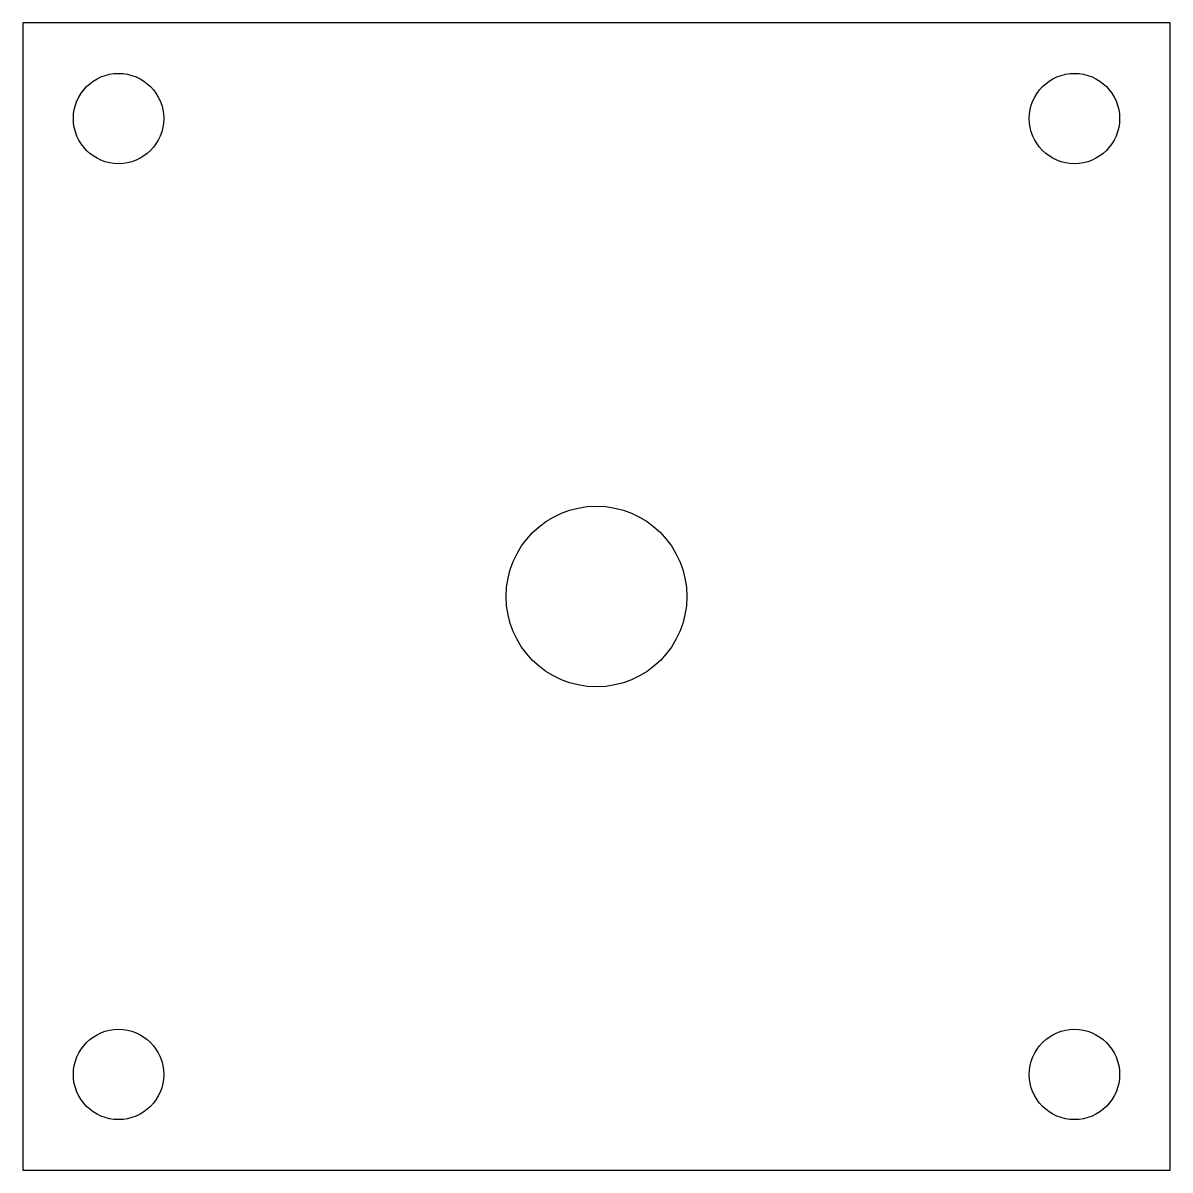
# Model space of a CAD drawing. Header units: millimetres. Extents: x -38.1 to 38.1, y -38.1 to 38.1.
import ezdxf

# ---------------------------------------------------------------- set-up
doc = ezdxf.new("R2010")
doc.units = ezdxf.units.MM
doc.layers.get('0').update_dxf_attribs({"linetype": 'CONTINUOUS'})

msp = doc.modelspace()

# ---------------------------------------------------------------- linework, layer by layer
msp.add_lwpolyline([(-38.1, -38.1), (38.1, -38.1), (38.1, 38.1), (-38.1, 38.1)], close=True)
for centre, radius in [((-31.75, 31.75), 3), ((31.75, 31.75), 3), ((0, 0), 6), ((-31.75, -31.75), 3), ((31.75, -31.75), 3)]:
    msp.add_circle(centre, radius)

doc.saveas('drawing.dxf')
